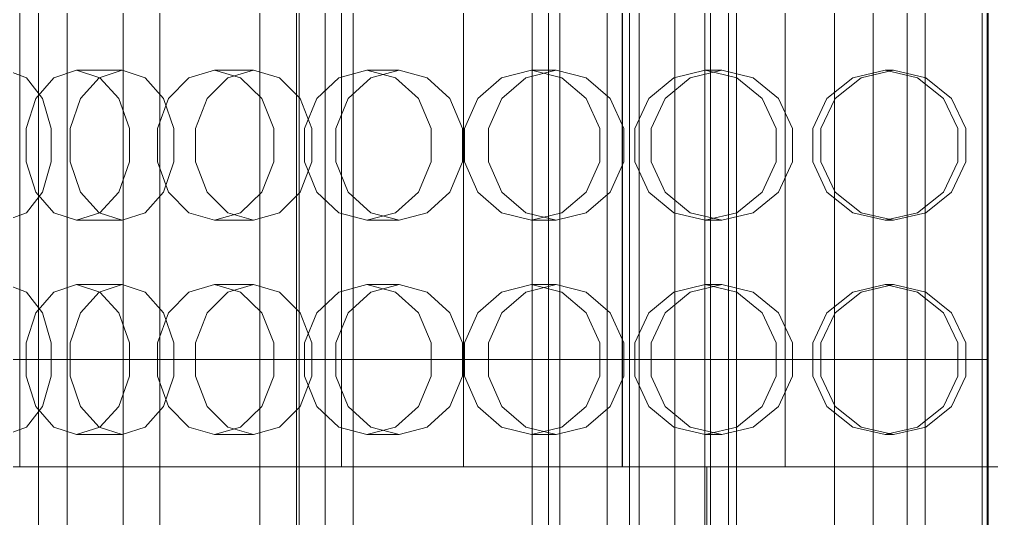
# Model space of a CAD drawing. Header units: millimetres. Extents: x -1970 to 34302, y -65268 to 6837.
# Drawn here: x 25034.8 to 25306.8, y -18174.5 to -18034.8 of the extents above; entities that cross this region are included whole.
import ezdxf

# ---------------------------------------------------------------- set-up
doc = ezdxf.new("R2010")
doc.units = ezdxf.units.MM
for name, color, linetype, lineweight in [('superior_briquetadora', 7, 'Continuous', 0), ('superior_C02', 7, 'Continuous', 0), ('superior_C05', 7, 'Continuous', 0)]:
    doc.layers.add(name, color=color, linetype=linetype, lineweight=lineweight)

msp = doc.modelspace()

# ---------------------------------------------------------------- linework, layer by layer
at = {"layer": 'superior_briquetadora'}
for p, q in [((25034.937, -18160), (25034.937, -17800)), ((25124.937, -18160), (25124.937, -17800)), ((25159.062, -18160), (25159.062, -17800)), ((25203.437, -18160), (25203.437, -17800)), ((25203.537, -17800), (25203.537, -18160)), ((25249.062, -18160), (25249.062, -17800)), ((25036.821, -18051.08), (25031.274, -18049)), ((25041.269, -18056.907), (25036.821, -18051.08)), ((25044.455, -18051.08), (25039.457, -18056.906)), ((25050.824, -18049), (25044.455, -18051.08)), ((25063.552, -18049), (25050.824, -18049)), ((25050.824, -18049), (25057.342, -18051.08)), ((25051.942, -18056.907), (25057.109, -18051.08)), ((25057.109, -18051.08), (25063.552, -18049)), ((25057.342, -18051.08), (25062.677, -18056.906)), ((25069.995, -18051.08), (25063.552, -18049)), ((25075.161, -18056.907), (25069.995, -18051.08)), ((25082.235, -18051.08), (25076.584, -18056.906)), ((25076.584, -18056.906), (25082.235, -18051.08)), ((25089.4, -18049), (25082.235, -18051.08)), ((25082.235, -18051.08), (25089.4, -18049)), ((25087.332, -18056.907), (25093.129, -18051.08)), ((25100.358, -18049), (25089.4, -18049)), ((25089.4, -18049), (25096.694, -18051.08)), ((25093.129, -18051.08), (25100.358, -18049)), ((25096.694, -18051.08), (25102.635, -18056.906)), ((25107.586, -18051.08), (25100.358, -18049)), ((25113.383, -18056.907), (25107.586, -18051.08)), ((25124.223, -18051.08), (25118.015, -18056.906)), ((25132.062, -18049), (25124.223, -18051.08)), ((25126.843, -18056.907), (25133.171, -18051.08)), ((25141.062, -18049), (25132.062, -18049)), ((25132.062, -18049), (25140.006, -18051.08)), ((25133.171, -18051.08), (25141.062, -18049)), ((25140.006, -18051.08), (25146.452, -18056.906)), ((25148.952, -18051.08), (25141.062, -18049)), ((25155.28, -18056.907), (25148.952, -18051.08)), ((25169.701, -18051.08), (25163.042, -18056.906)), ((25178.079, -18049), (25169.701, -18051.08)), ((25169.799, -18056.907), (25176.549, -18051.08)), ((25176.549, -18051.08), (25184.967, -18049)), ((25184.967, -18049), (25178.079, -18049)), ((25178.079, -18049), (25186.538, -18051.08)), ((25193.385, -18051.08), (25184.967, -18049)), ((25186.538, -18051.08), (25193.379, -18056.906)), ((25200.136, -18056.907), (25193.385, -18051.08)), ((25217.89, -18051.08), (25210.895, -18056.906)), ((25210.895, -18056.906), (25217.89, -18051.08)), ((25215.465, -18056.907), (25222.522, -18051.08)), ((25226.665, -18049), (25217.89, -18051.08)), ((25222.522, -18051.08), (25231.324, -18049)), ((25231.324, -18049), (25226.665, -18049)), ((25226.665, -18049), (25235.494, -18051.08)), ((25240.125, -18051.08), (25231.324, -18049)), ((25235.494, -18051.08), (25242.613, -18056.906)), ((25247.183, -18056.907), (25240.125, -18051.08)), ((25267.967, -18051.08), (25260.755, -18056.906)), ((25263.059, -18056.907), (25270.304, -18051.08)), ((25276.988, -18049), (25267.967, -18051.08)), ((25270.304, -18051.08), (25279.337, -18049)), ((25279.337, -18049), (25276.988, -18049)), ((25276.988, -18049), (25286.036, -18051.08)), ((25288.371, -18051.08), (25279.337, -18049)), ((25286.036, -18051.08), (25293.31, -18056.906)), ((25295.615, -18056.907), (25288.371, -18051.08)), ((25039.457, -18056.906), (25036.725, -18065.326)), ((25043.738, -18065.327), (25041.269, -18056.907)), ((25049.075, -18065.327), (25051.942, -18056.907)), ((25062.677, -18056.906), (25065.679, -18065.326)), ((25076.584, -18056.906), (25073.483, -18065.326)), ((25078.029, -18065.327), (25075.161, -18056.907)), ((25084.115, -18065.327), (25087.332, -18056.907)), ((25102.635, -18056.906), (25105.968, -18065.326)), ((25116.6, -18065.327), (25113.383, -18056.907)), ((25118.015, -18056.906), (25114.598, -18065.326)), ((25123.331, -18065.327), (25126.843, -18056.907)), ((25146.452, -18056.906), (25150.059, -18065.326)), ((25158.792, -18065.327), (25155.28, -18056.907)), ((25163.042, -18056.906), (25159.369, -18065.326)), ((25166.052, -18065.327), (25169.799, -18056.907)), ((25193.379, -18056.906), (25197.198, -18065.326)), ((25203.882, -18065.327), (25200.136, -18056.907)), ((25210.895, -18056.906), (25207.027, -18065.326)), ((25207.027, -18065.326), (25210.895, -18056.906)), ((25211.548, -18065.327), (25215.465, -18056.907)), ((25242.613, -18056.906), (25246.579, -18065.326)), ((25251.099, -18065.327), (25247.183, -18056.907)), ((25260.755, -18056.906), (25256.759, -18065.326)), ((25259.039, -18065.327), (25263.059, -18056.907)), ((25293.31, -18056.906), (25297.356, -18065.326)), ((25299.635, -18065.327), (25295.615, -18056.907)), ((25036.725, -18065.326), (25036.725, -18074.674)), ((25043.738, -18074.673), (25043.738, -18065.327)), ((25049.075, -18074.673), (25049.075, -18065.327)), ((25065.679, -18065.326), (25065.679, -18074.674)), ((25073.483, -18065.326), (25073.483, -18074.674)), ((25078.029, -18074.673), (25078.029, -18065.327)), ((25084.115, -18074.673), (25084.115, -18065.327)), ((25105.968, -18065.326), (25105.968, -18074.674)), ((25114.598, -18065.326), (25114.598, -18074.674)), ((25116.6, -18074.673), (25116.6, -18065.327)), ((25123.331, -18074.673), (25123.331, -18065.327)), ((25150.059, -18065.326), (25150.059, -18074.674)), ((25158.792, -18074.673), (25158.792, -18065.327)), ((25159.369, -18065.326), (25159.369, -18074.674)), ((25166.052, -18074.673), (25166.052, -18065.327)), ((25197.198, -18065.326), (25197.199, -18074.674)), ((25203.882, -18074.673), (25203.882, -18065.327)), ((25207.027, -18065.326), (25207.027, -18074.674)), ((25211.548, -18074.673), (25211.548, -18065.327)), ((25246.579, -18065.326), (25246.579, -18074.674)), ((25251.099, -18074.673), (25251.099, -18065.327)), ((25256.759, -18065.326), (25256.759, -18074.674)), ((25259.039, -18074.673), (25259.039, -18065.327)), ((25297.356, -18065.326), (25297.356, -18074.674)), ((25299.635, -18074.673), (25299.635, -18065.327)), ((25036.725, -18074.674), (25039.457, -18083.094)), ((25041.269, -18083.093), (25043.738, -18074.673)), ((25051.942, -18083.093), (25049.075, -18074.673)), ((25065.679, -18074.674), (25062.677, -18083.094)), ((25073.483, -18074.674), (25076.584, -18083.094)), ((25075.161, -18083.093), (25078.029, -18074.673)), ((25087.332, -18083.093), (25084.115, -18074.673)), ((25105.968, -18074.674), (25102.635, -18083.094)), ((25113.383, -18083.093), (25116.6, -18074.673)), ((25114.598, -18074.674), (25118.015, -18083.094)), ((25126.843, -18083.093), (25123.331, -18074.673)), ((25150.059, -18074.674), (25146.452, -18083.094)), ((25155.28, -18083.093), (25158.792, -18074.673)), ((25159.369, -18074.674), (25163.042, -18083.094)), ((25169.799, -18083.093), (25166.052, -18074.673)), ((25197.199, -18074.674), (25193.379, -18083.094)), ((25200.136, -18083.093), (25203.882, -18074.673)), ((25207.027, -18074.674), (25210.895, -18083.094)), ((25210.895, -18083.094), (25207.027, -18074.674)), ((25215.465, -18083.093), (25211.548, -18074.673)), ((25246.579, -18074.674), (25242.613, -18083.094)), ((25247.183, -18083.093), (25251.099, -18074.673)), ((25256.759, -18074.674), (25260.755, -18083.094)), ((25263.059, -18083.093), (25259.039, -18074.673)), ((25297.356, -18074.674), (25293.31, -18083.094)), ((25295.615, -18083.093), (25299.635, -18074.673)), ((25036.821, -18088.92), (25041.269, -18083.093)), ((25039.457, -18083.094), (25044.455, -18088.92)), ((25057.109, -18088.92), (25051.942, -18083.093)), ((25062.677, -18083.094), (25057.342, -18088.92)), ((25069.995, -18088.92), (25075.161, -18083.093)), ((25076.584, -18083.094), (25082.235, -18088.92)), ((25082.235, -18088.92), (25076.584, -18083.094)), ((25093.129, -18088.92), (25087.332, -18083.093)), ((25102.635, -18083.094), (25096.694, -18088.92)), ((25107.586, -18088.92), (25113.383, -18083.093)), ((25118.015, -18083.094), (25124.223, -18088.92)), ((25133.171, -18088.92), (25126.843, -18083.093)), ((25146.452, -18083.094), (25140.006, -18088.92)), ((25148.952, -18088.92), (25155.28, -18083.093)), ((25163.042, -18083.094), (25169.701, -18088.92)), ((25176.549, -18088.92), (25169.799, -18083.093)), ((25193.379, -18083.094), (25186.538, -18088.92)), ((25193.385, -18088.92), (25200.136, -18083.093)), ((25210.895, -18083.094), (25217.89, -18088.92)), ((25217.89, -18088.92), (25210.895, -18083.094)), ((25222.522, -18088.92), (25215.465, -18083.093)), ((25242.613, -18083.094), (25235.494, -18088.92)), ((25240.125, -18088.92), (25247.183, -18083.093)), ((25260.755, -18083.094), (25267.967, -18088.92)), ((25270.304, -18088.92), (25263.059, -18083.093)), ((25293.31, -18083.094), (25286.036, -18088.92)), ((25288.371, -18088.92), (25295.615, -18083.093)), ((25031.274, -18091), (25036.821, -18088.92)), ((25044.455, -18088.92), (25050.824, -18091)), ((25057.342, -18088.92), (25050.824, -18091)), ((25063.552, -18091), (25057.109, -18088.92)), ((25063.552, -18091), (25069.995, -18088.92)), ((25082.235, -18088.92), (25089.4, -18091)), ((25089.4, -18091), (25082.235, -18088.92)), ((25096.694, -18088.92), (25089.4, -18091)), ((25100.358, -18091), (25093.129, -18088.92)), ((25100.358, -18091), (25107.586, -18088.92)), ((25124.223, -18088.92), (25132.062, -18091)), ((25140.006, -18088.92), (25132.062, -18091)), ((25141.062, -18091), (25133.171, -18088.92)), ((25141.062, -18091), (25148.952, -18088.92)), ((25169.701, -18088.92), (25178.079, -18091)), ((25184.967, -18091), (25176.549, -18088.92)), ((25186.538, -18088.92), (25178.079, -18091)), ((25184.967, -18091), (25193.385, -18088.92)), ((25217.89, -18088.92), (25226.665, -18091)), ((25231.324, -18091), (25222.522, -18088.92)), ((25235.494, -18088.92), (25226.665, -18091)), ((25231.324, -18091), (25240.125, -18088.92)), ((25267.967, -18088.92), (25276.988, -18091)), ((25279.337, -18091), (25270.304, -18088.92)), ((25286.036, -18088.92), (25276.988, -18091)), ((25279.337, -18091), (25288.371, -18088.92)), ((25063.552, -18091), (25050.824, -18091)), ((25100.358, -18091), (25089.4, -18091)), ((25141.062, -18091), (25132.062, -18091)), ((25184.967, -18091), (25178.079, -18091)), ((25231.324, -18091), (25226.665, -18091)), ((25279.337, -18091), (25276.988, -18091)), ((25036.821, -18111.08), (25031.274, -18109)), ((25041.269, -18116.907), (25036.821, -18111.08)), ((25044.455, -18111.08), (25039.457, -18116.906)), ((25050.824, -18109), (25044.455, -18111.08)), ((25063.552, -18109), (25050.824, -18109)), ((25050.824, -18109), (25057.342, -18111.08)), ((25051.942, -18116.907), (25057.109, -18111.08)), ((25057.109, -18111.08), (25063.552, -18109)), ((25057.342, -18111.08), (25062.677, -18116.906)), ((25069.995, -18111.08), (25063.552, -18109)), ((25075.161, -18116.907), (25069.995, -18111.08)), ((25082.235, -18111.08), (25076.584, -18116.906)), ((25076.584, -18116.906), (25082.235, -18111.08)), ((25089.4, -18109), (25082.235, -18111.08)), ((25082.235, -18111.08), (25089.4, -18109)), ((25087.332, -18116.907), (25093.129, -18111.08)), ((25100.358, -18109), (25089.4, -18109)), ((25089.4, -18109), (25096.694, -18111.08)), ((25093.129, -18111.08), (25100.358, -18109)), ((25096.694, -18111.08), (25102.635, -18116.906)), ((25107.586, -18111.08), (25100.358, -18109)), ((25113.383, -18116.907), (25107.586, -18111.08)), ((25124.223, -18111.08), (25118.015, -18116.906)), ((25132.062, -18109), (25124.223, -18111.08)), ((25126.843, -18116.907), (25133.171, -18111.08)), ((25141.062, -18109), (25132.062, -18109)), ((25132.062, -18109), (25140.006, -18111.08)), ((25133.171, -18111.08), (25141.062, -18109)), ((25140.006, -18111.08), (25146.452, -18116.906)), ((25148.952, -18111.08), (25141.062, -18109)), ((25155.28, -18116.907), (25148.952, -18111.08)), ((25169.701, -18111.08), (25163.042, -18116.906)), ((25178.079, -18109), (25169.701, -18111.08)), ((25169.799, -18116.907), (25176.549, -18111.08)), ((25176.549, -18111.08), (25184.967, -18109)), ((25184.967, -18109), (25178.079, -18109)), ((25178.079, -18109), (25186.538, -18111.08)), ((25193.385, -18111.08), (25184.967, -18109)), ((25186.538, -18111.08), (25193.379, -18116.906)), ((25200.136, -18116.907), (25193.385, -18111.08)), ((25217.89, -18111.08), (25210.895, -18116.906)), ((25210.895, -18116.906), (25217.89, -18111.08)), ((25215.465, -18116.907), (25222.522, -18111.08)), ((25226.665, -18109), (25217.89, -18111.08)), ((25222.522, -18111.08), (25231.324, -18109)), ((25231.324, -18109), (25226.665, -18109)), ((25226.665, -18109), (25235.494, -18111.08)), ((25240.125, -18111.08), (25231.324, -18109)), ((25235.494, -18111.08), (25242.613, -18116.906)), ((25247.183, -18116.907), (25240.125, -18111.08)), ((25267.967, -18111.08), (25260.755, -18116.906)), ((25263.059, -18116.907), (25270.304, -18111.08)), ((25276.988, -18109), (25267.967, -18111.08)), ((25270.304, -18111.08), (25279.337, -18109)), ((25279.337, -18109), (25276.988, -18109)), ((25276.988, -18109), (25286.036, -18111.08)), ((25288.371, -18111.08), (25279.337, -18109)), ((25286.036, -18111.08), (25293.31, -18116.906)), ((25295.615, -18116.907), (25288.371, -18111.08)), ((25039.457, -18116.906), (25036.725, -18125.326)), ((25043.738, -18125.327), (25041.269, -18116.907)), ((25049.075, -18125.327), (25051.942, -18116.907)), ((25062.677, -18116.906), (25065.679, -18125.326)), ((25076.584, -18116.906), (25073.483, -18125.326)), ((25078.029, -18125.327), (25075.161, -18116.907)), ((25084.115, -18125.327), (25087.332, -18116.907)), ((25102.635, -18116.906), (25105.968, -18125.326)), ((25116.6, -18125.327), (25113.383, -18116.907)), ((25118.015, -18116.906), (25114.598, -18125.326)), ((25123.331, -18125.327), (25126.843, -18116.907)), ((25146.452, -18116.906), (25150.059, -18125.326)), ((25158.792, -18125.327), (25155.28, -18116.907)), ((25163.042, -18116.906), (25159.369, -18125.326)), ((25166.052, -18125.327), (25169.799, -18116.907)), ((25193.379, -18116.906), (25197.198, -18125.326)), ((25203.882, -18125.327), (25200.136, -18116.907)), ((25210.895, -18116.906), (25207.027, -18125.326)), ((25207.027, -18125.326), (25210.895, -18116.906)), ((25211.548, -18125.327), (25215.465, -18116.907)), ((25242.613, -18116.906), (25246.579, -18125.326)), ((25251.099, -18125.327), (25247.183, -18116.907)), ((25260.755, -18116.906), (25256.759, -18125.326)), ((25259.039, -18125.327), (25263.059, -18116.907)), ((25293.31, -18116.906), (25297.356, -18125.326)), ((25299.635, -18125.327), (25295.615, -18116.907)), ((25036.725, -18125.326), (25036.725, -18134.674)), ((25043.738, -18134.673), (25043.738, -18125.327)), ((25049.075, -18134.673), (25049.075, -18125.327)), ((25065.679, -18125.326), (25065.679, -18134.674)), ((25073.483, -18125.326), (25073.483, -18134.674)), ((25078.029, -18134.673), (25078.029, -18125.327)), ((25084.115, -18134.673), (25084.115, -18125.327)), ((25105.968, -18125.326), (25105.968, -18134.674)), ((25114.598, -18125.326), (25114.598, -18134.674)), ((25116.6, -18134.673), (25116.6, -18125.327)), ((25123.331, -18134.673), (25123.331, -18125.327)), ((25150.059, -18125.326), (25150.059, -18134.674)), ((25158.792, -18134.673), (25158.792, -18125.327)), ((25159.369, -18125.326), (25159.369, -18134.674)), ((25166.052, -18134.673), (25166.052, -18125.327)), ((25197.198, -18125.326), (25197.199, -18134.674)), ((25203.882, -18134.673), (25203.882, -18125.327)), ((25207.027, -18125.326), (25207.027, -18134.674)), ((25211.548, -18134.673), (25211.548, -18125.327)), ((25246.579, -18125.326), (25246.579, -18134.674)), ((25251.099, -18134.673), (25251.099, -18125.327)), ((25256.759, -18125.326), (25256.759, -18134.674)), ((25259.039, -18134.673), (25259.039, -18125.327)), ((25297.356, -18125.326), (25297.356, -18134.674)), ((25299.635, -18134.673), (25299.635, -18125.327)), ((25036.725, -18134.674), (25039.457, -18143.094)), ((25041.269, -18143.093), (25043.738, -18134.673)), ((25051.942, -18143.093), (25049.075, -18134.673)), ((25065.679, -18134.674), (25062.677, -18143.094)), ((25073.483, -18134.674), (25076.584, -18143.094)), ((25075.161, -18143.093), (25078.029, -18134.673)), ((25087.332, -18143.093), (25084.115, -18134.673)), ((25105.968, -18134.674), (25102.635, -18143.094)), ((25113.383, -18143.093), (25116.6, -18134.673)), ((25114.598, -18134.674), (25118.015, -18143.094)), ((25126.843, -18143.093), (25123.331, -18134.673)), ((25150.059, -18134.674), (25146.452, -18143.094)), ((25155.28, -18143.093), (25158.792, -18134.673)), ((25159.369, -18134.674), (25163.042, -18143.094)), ((25169.799, -18143.093), (25166.052, -18134.673)), ((25197.199, -18134.674), (25193.379, -18143.094)), ((25200.136, -18143.093), (25203.882, -18134.673)), ((25207.027, -18134.674), (25210.895, -18143.094)), ((25210.895, -18143.094), (25207.027, -18134.674)), ((25215.465, -18143.093), (25211.548, -18134.673)), ((25246.579, -18134.674), (25242.613, -18143.094)), ((25247.183, -18143.093), (25251.099, -18134.673)), ((25256.759, -18134.674), (25260.755, -18143.094)), ((25263.059, -18143.093), (25259.039, -18134.673)), ((25297.356, -18134.674), (25293.31, -18143.094)), ((25295.615, -18143.093), (25299.635, -18134.673)), ((25036.821, -18148.92), (25041.269, -18143.093)), ((25039.457, -18143.094), (25044.455, -18148.92)), ((25057.109, -18148.92), (25051.942, -18143.093)), ((25062.677, -18143.094), (25057.342, -18148.92)), ((25069.995, -18148.92), (25075.161, -18143.093)), ((25076.584, -18143.094), (25082.235, -18148.92)), ((25082.235, -18148.92), (25076.584, -18143.094)), ((25093.129, -18148.92), (25087.332, -18143.093)), ((25102.635, -18143.094), (25096.694, -18148.92)), ((25107.586, -18148.92), (25113.383, -18143.093)), ((25118.015, -18143.094), (25124.223, -18148.92)), ((25133.171, -18148.92), (25126.843, -18143.093)), ((25146.452, -18143.094), (25140.006, -18148.92)), ((25148.952, -18148.92), (25155.28, -18143.093)), ((25163.042, -18143.094), (25169.701, -18148.92)), ((25176.549, -18148.92), (25169.799, -18143.093)), ((25193.379, -18143.094), (25186.538, -18148.92)), ((25193.385, -18148.92), (25200.136, -18143.093)), ((25210.895, -18143.094), (25217.89, -18148.92)), ((25217.89, -18148.92), (25210.895, -18143.094)), ((25222.522, -18148.92), (25215.465, -18143.093)), ((25242.613, -18143.094), (25235.494, -18148.92)), ((25240.125, -18148.92), (25247.183, -18143.093)), ((25260.755, -18143.094), (25267.967, -18148.92)), ((25270.304, -18148.92), (25263.059, -18143.093)), ((25293.31, -18143.094), (25286.036, -18148.92)), ((25288.371, -18148.92), (25295.615, -18143.093)), ((25031.274, -18151), (25036.821, -18148.92)), ((25044.455, -18148.92), (25050.824, -18151)), ((25057.342, -18148.92), (25050.824, -18151)), ((25063.552, -18151), (25057.109, -18148.92)), ((25063.552, -18151), (25069.995, -18148.92)), ((25082.235, -18148.92), (25089.4, -18151)), ((25089.4, -18151), (25082.235, -18148.92)), ((25096.694, -18148.92), (25089.4, -18151)), ((25100.358, -18151), (25093.129, -18148.92)), ((25100.358, -18151), (25107.586, -18148.92)), ((25124.223, -18148.92), (25132.062, -18151)), ((25140.006, -18148.92), (25132.062, -18151)), ((25141.062, -18151), (25133.171, -18148.92)), ((25141.062, -18151), (25148.952, -18148.92)), ((25169.701, -18148.92), (25178.079, -18151)), ((25184.967, -18151), (25176.549, -18148.92)), ((25186.538, -18148.92), (25178.079, -18151)), ((25184.967, -18151), (25193.385, -18148.92)), ((25217.89, -18148.92), (25226.665, -18151)), ((25231.324, -18151), (25222.522, -18148.92)), ((25235.494, -18148.92), (25226.665, -18151)), ((25231.324, -18151), (25240.125, -18148.92)), ((25267.967, -18148.92), (25276.988, -18151)), ((25279.337, -18151), (25270.304, -18148.92)), ((25286.036, -18148.92), (25276.988, -18151)), ((25279.337, -18151), (25288.371, -18148.92)), ((25063.552, -18151), (25050.824, -18151)), ((25100.358, -18151), (25089.4, -18151)), ((25141.062, -18151), (25132.062, -18151)), ((25184.967, -18151), (25178.079, -18151)), ((25231.324, -18151), (25226.665, -18151)), ((25279.337, -18151), (25276.988, -18151)), ((25030.564, -18160), (25043.887, -18160)), ((25038.362, -18160), (25034.937, -18160)), ((25048.117, -18160), (25038.362, -18160)), ((25043.887, -18160), (25057.939, -18160)), ((25062.716, -18160), (25048.117, -18160)), ((25057.939, -18160), (25072.686, -18160)), ((25079.937, -18160), (25062.716, -18160)), ((25072.686, -18160), (25088.088, -18160)), ((25097.157, -18160), (25079.937, -18160)), ((25088.088, -18160), (25104.107, -18160)), ((25111.756, -18160), (25097.157, -18160)), ((25104.107, -18160), (25120.7, -18160)), ((25121.511, -18160), (25111.756, -18160)), ((25120.7, -18160), (25137.827, -18160)), ((25124.937, -18160), (25121.511, -18160)), ((25137.827, -18160), (25155.442, -18160)), ((25155.442, -18160), (25173.5, -18160)), ((25162.487, -18160), (25159.062, -18160)), ((25172.242, -18160), (25162.487, -18160)), ((25186.841, -18160), (25172.242, -18160)), ((25173.5, -18160), (25191.956, -18160)), ((25204.062, -18160), (25186.841, -18160)), ((25191.956, -18160), (25210.761, -18160)), ((25204.972, -18160), (25203.437, -18160)), ((25203.437, -18160), (25204.964, -18160)), ((25203.537, -18160), (25205.064, -18160)), ((25205.071, -18160), (25203.537, -18160)), ((25221.282, -18160), (25204.062, -18160)), ((25204.964, -18160), (25209.509, -18160)), ((25209.542, -18160), (25204.972, -18160)), ((25205.064, -18160), (25209.61, -18160)), ((25209.637, -18160), (25205.071, -18160)), ((25209.509, -18160), (25216.959, -18160)), ((25217.034, -18160), (25209.542, -18160)), ((25209.61, -18160), (25217.061, -18160)), ((25217.123, -18160), (25209.637, -18160)), ((25210.761, -18160), (25229.868, -18160)), ((25216.959, -18160), (25227.134, -18160)), ((25227.262, -18160), (25217.034, -18160)), ((25217.061, -18160), (25227.237, -18160)), ((25227.343, -18160), (25217.123, -18160)), ((25235.881, -18160), (25221.282, -18160)), ((25227.134, -18160), (25239.782, -18160)), ((25229.127, -18160), (25227.187, -18160)), ((25227.187, -18160), (25227.187, -18396)), ((25227.237, -18160), (25239.887, -18160)), ((25239.975, -18160), (25227.262, -18160)), ((25240.046, -18160), (25227.343, -18160)), ((25234.875, -18160), (25229.127, -18160)), ((25229.868, -18160), (25249.227, -18160)), ((25244.208, -18160), (25234.875, -18160)), ((25245.636, -18160), (25235.881, -18160)), ((25239.782, -18160), (25254.596, -18160)), ((25239.887, -18160), (25254.701, -18160)), ((25254.86, -18160), (25239.975, -18160)), ((25254.919, -18160), (25240.046, -18160)), ((25256.769, -18160), (25244.208, -18160)), ((25249.062, -18160), (25245.636, -18160)), ((25249.227, -18160), (25268.789, -18160)), ((25254.596, -18160), (25271.211, -18160)), ((25254.701, -18160), (25271.316, -18160)), ((25271.551, -18160), (25254.86, -18160)), ((25271.597, -18160), (25254.919, -18160)), ((25272.074, -18160), (25256.769, -18160)), ((25268.789, -18160), (25288.503, -18160)), ((25271.211, -18160), (25289.222, -18160)), ((25271.316, -18160), (25289.325, -18160)), ((25289.637, -18160), (25271.551, -18160)), ((25289.668, -18160), (25271.597, -18160)), ((25289.536, -18160), (25272.074, -18160)), ((25288.503, -18160), (25308.319, -18160)), ((25289.222, -18160), (25308.187, -18160)), ((25289.325, -18160), (25308.287, -18160)), ((25308.482, -18160), (25289.536, -18160)), ((25308.671, -18160), (25289.637, -18160)), ((25308.687, -18160), (25289.668, -18160))]:
    msp.add_line(p, q, dxfattribs=at)
at = {"layer": 'superior_C02'}
for p, q in [((25063.859, -17550), (25063.859, -18450)), ((25074.088, -18450), (25074.088, -17550)), ((25102.112, -18450), (25102.112, -17550)), ((25112.341, -17550), (25112.341, -18450)), ((25113.109, -17700), (25113.109, -18300)), ((25120.416, -18300), (25120.416, -17700)), ((25178.296, -17700), (25178.296, -18300)), ((25182.804, -17700), (25182.804, -18300)), ((25186.046, -17700), (25186.046, -18300)), ((25199.265, -17700), (25199.265, -18300)), ((25205.527, -17700), (25205.527, -18300)), ((25226.557, -17700), (25226.557, -18300)), ((25235.412, -17700), (25235.412, -18300)), ((25262.818, -17700), (25262.818, -18300)), ((25273.664, -17700), (25273.664, -18300)), ((25305.579, -17700), (25305.579, -18300)), ((25304.129, -18000), (25304.129, -18130)), ((25305.873, -18130), (25305.873, -18000)), ((24629.266, -18130), (25304.129, -18130)), ((25305.873, -18130), (24631.009, -18130)), ((25304.129, -18130), (25304.129, -18250)), ((25305.873, -18130), (25304.129, -18130)), ((25305.873, -18250), (25305.873, -18130))]:
    msp.add_line(p, q, dxfattribs=at)
at = {"layer": 'superior_C05'}
for p, q in [((25233.187, -18300), (25233.187, -17700)), ((25283.187, -17700), (25283.187, -18300)), ((25228.187, -18270), (25228.187, -17730)), ((25288.187, -17730), (25288.187, -18270)), ((25040.187, -18250), (25040.187, -17750)), ((25048.187, -17750), (25048.187, -18250)), ((25128.187, -18250), (25128.187, -17750)), ((25208.187, -17750), (25208.187, -18250)), ((25218.187, -18250), (25218.187, -17750)), ((25233.187, -18250), (25233.187, -17750)), ((25283.187, -17750), (25283.187, -18250))]:
    msp.add_line(p, q, dxfattribs=at)

doc.saveas('drawing.dxf')
